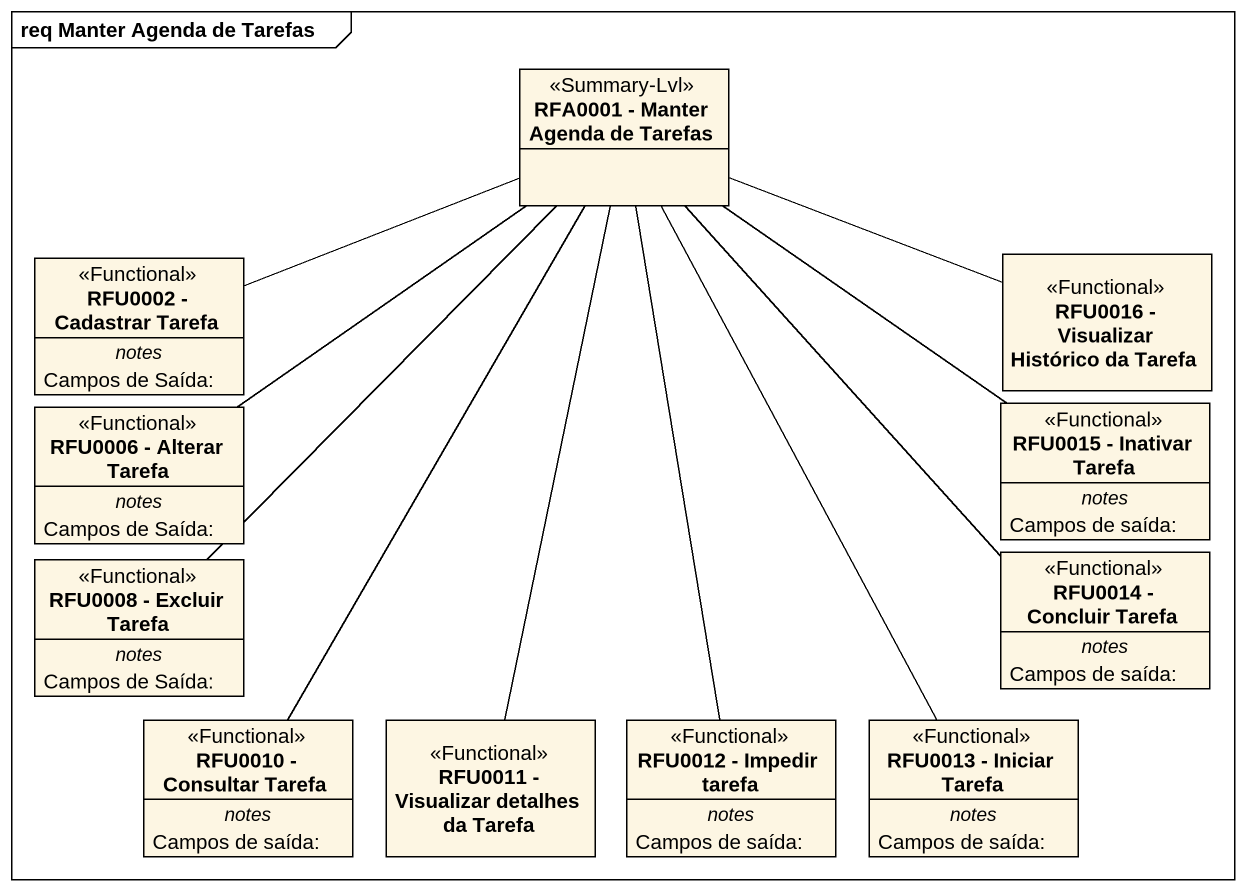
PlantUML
@startuml
mainframe req Manter Agenda de Tarefas
hide circle
hide empty members
class "RFA0001 - Manter Agenda de Tarefas" as RFA0001_Manter_Agenda_de <<Summary-Lvl>>
class "RFU0002 - Cadastrar Tarefa" as RFU0002_Cadastrar_Tarefa <<Functional>> {
  -- notes --
  Campos de Saída:
}
class "RFU0016 - Visualizar Histórico da Tarefa" as RFU0016_Visualizar <<Functional>>
class "RFU0006 - Alterar Tarefa" as RFU0006_Alterar_Tarefa <<Functional>> {
  -- notes --
  Campos de Saída:
}
class "RFU0015 - Inativar Tarefa" as RFU0015_Inativar_Tarefa <<Functional>> {
  -- notes --
  Campos de saída:
}
class "RFU0008 - Excluir Tarefa" as RFU0008_Excluir_Tarefa <<Functional>> {
  -- notes --
  Campos de Saída:
}
class "RFU0014 - Concluir Tarefa" as RFU0014_Concluir_Tarefa <<Functional>> {
  -- notes --
  Campos de saída:
}
class "RFU0010 - Consultar Tarefa" as RFU0010_Consultar_Tarefa <<Functional>> {
  -- notes --
  Campos de saída:
}
class "RFU0011 - Visualizar detalhes da Tarefa" as RFU0011_Visualizar_detalhes <<Functional>>
class "RFU0012 - Impedir tarefa" as RFU0012_Impedir_tarefa <<Functional>> {
  -- notes --
  Campos de saída:
}
class "RFU0013 - Iniciar Tarefa" as RFU0013_Iniciar_Tarefa <<Functional>> {
  -- notes --
  Campos de saída:
}
RFA0001_Manter_Agenda_de -left- RFU0002_Cadastrar_Tarefa
RFA0001_Manter_Agenda_de -right- RFU0016_Visualizar
RFA0001_Manter_Agenda_de -- RFU0006_Alterar_Tarefa
RFA0001_Manter_Agenda_de -- RFU0015_Inativar_Tarefa
RFA0001_Manter_Agenda_de -- RFU0008_Excluir_Tarefa
RFA0001_Manter_Agenda_de -- RFU0014_Concluir_Tarefa
RFA0001_Manter_Agenda_de -- RFU0010_Consultar_Tarefa
RFA0001_Manter_Agenda_de -- RFU0011_Visualizar_detalhes
RFA0001_Manter_Agenda_de -- RFU0012_Impedir_tarefa
RFA0001_Manter_Agenda_de -- RFU0013_Iniciar_Tarefa
@enduml
